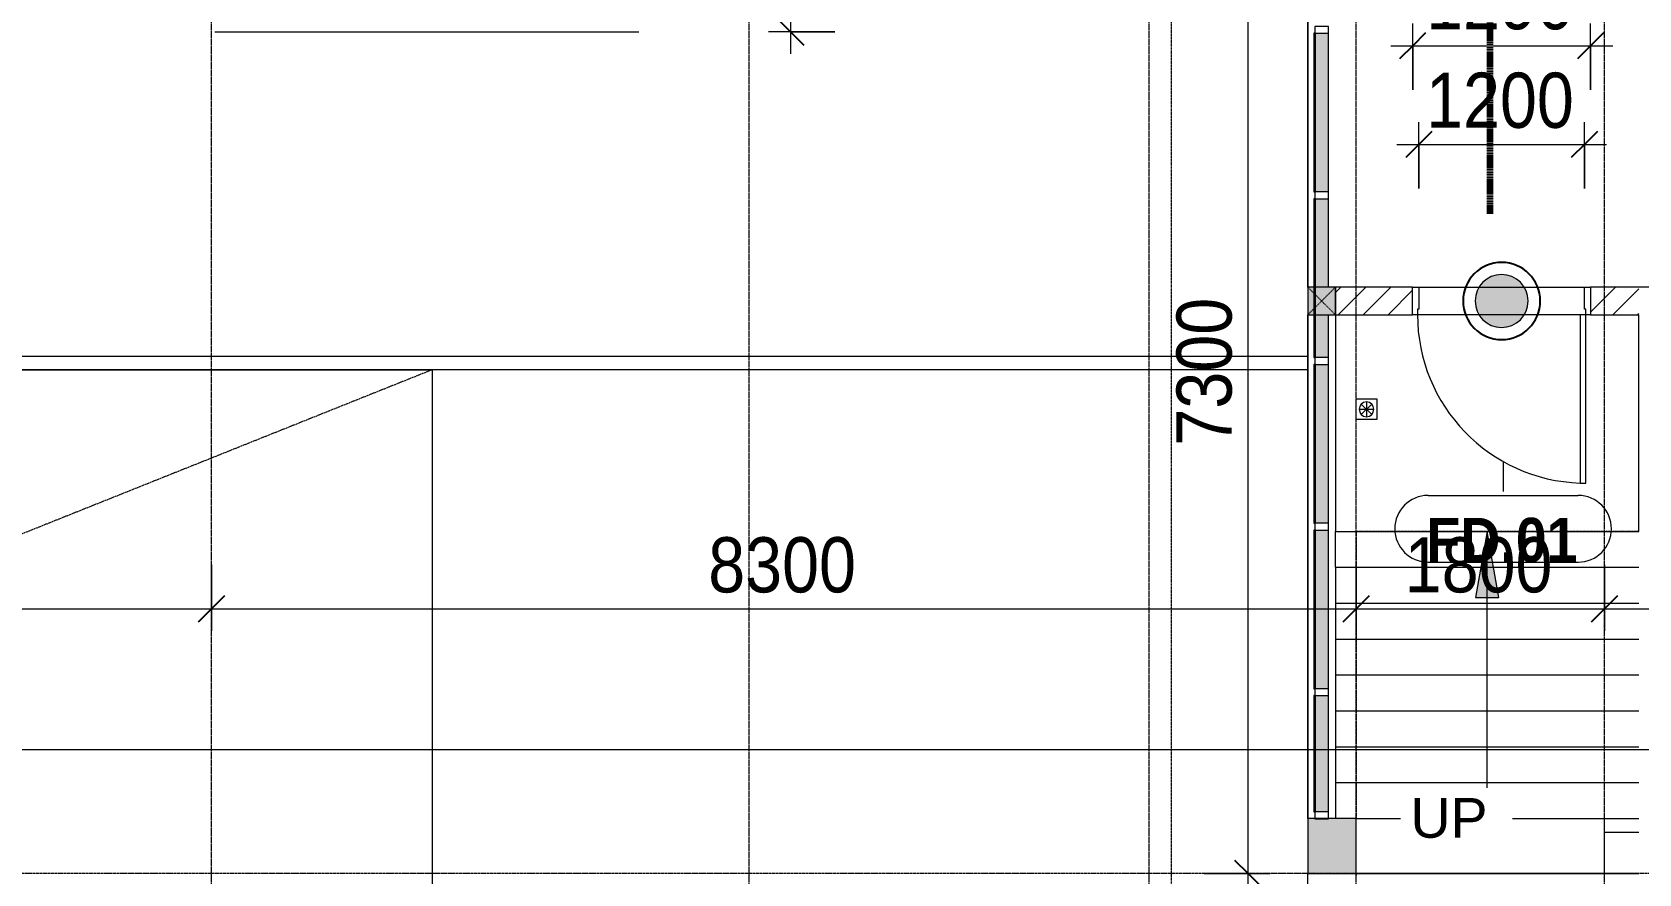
# Model space of a CAD drawing. Header units: millimetres. Extents: x 962 to 241049, y -15958 to 84407.
# Drawn here: x 170032 to 181682, y 17235 to 23335 of the extents above; entities that cross this region are included whole.
import ezdxf

# ---------------------------------------------------------------- set-up
doc = ezdxf.new("R2010")
doc.units = ezdxf.units.MM
for name, pattern in [('1 NÉT CALL OUT', [6, 3, -3]), ('Dash', [6, 3, -3]), ('Dash 1_8_', [6.35, 3.175, -3.175]), ('Dash Dot 3_16_', [7.9375, 4.7625, -1.5875, 0, -1.5875]), ('Grid Line', [22.225, 12.7, -3.175, 3.175, -3.175])]:
    doc.linetypes.add(name, pattern=pattern)
for name, color, linetype, lineweight in [('0-1', 7, 'Continuous', 5), ('A-ANNO-DIMS', 211, 'Continuous', 9), ('A-ANNO-DIMS-160', 211, 'Continuous', 9), ('A-ANNO-NOTE', 131, 'Continuous', 9), ('A-ANNO-NOTE-1', 131, 'Continuous', 25), ('A-AREA', 32, 'Dash 1_8_', 9), ('A-DETL-3', 90, '1 NÉT CALL OUT', 100), ('A-DETL-GENF-2', 1, 'Continuous', 9), ('A-DOOR-3', 1, 'Continuous', 9), ('A-DOOR-FRAM-1', 1, 'Continuous', 9), ('A-DOOR-IDEN', 31, 'Continuous', 9), ('A-FLOR', 192, 'Continuous', 9), ('A-GLAZ-CURT', 52, 'Continuous', 9), ('A-GLAZ-CWMG', 51, 'Continuous', 9), ('A-GLAZ-CWMG-1', 51, 'Continuous', 18), ('A-WALL', 113, 'Continuous', 9), ('A-WALL-3', 113, 'Continuous', 18), ('A-WALL-PATT-2', 111, 'Continuous', 9), ('C-PRKG', 70, 'Continuous', 9), ('C-PRKG-HDLN', 70, 'Dash', 9), ('G-ANNO-SYMB-1', 111, 'Dash Dot 3_16_', 18), ('G-IMPT', 8, 'Continuous', 9), ('L-SITE-WALL-1', 250, 'Continuous', 9), ('M-EQPM', 50, 'Continuous', 9), ('S-COLS', 52, 'Continuous', 9), ('S-COLS-1', 52, 'Continuous', 5), ('S-COLS-2', 7, 'Continuous', 18), ('S-COLS-6', 52, 'Continuous', 18), ('S-COLS-7', 52, 'Dash', 9), ('S-COLS-HDLN', 52, 'Dash', 9), ('S-GRID-1', 1, 'Grid Line', 9), ('S-STRS', 31, 'Continuous', 9), ('S-STRS-ANNO', 31, 'Continuous', 9), ('S-STRS-IDEN', 31, 'Continuous', 9)]:
    doc.layers.add(name, color=color, linetype=linetype, lineweight=lineweight)
doc.styles.add('Arial', font='arial_0.ttf', dxfattribs={"height": 288})
doc.styles.add('Arial_B_5', font='arialbd_0.ttf', dxfattribs={"width": 0.9, "height": 320})
doc.styles.add('UTM Avo', font='UTM Avo.ttf', dxfattribs={"width": 0.9, "height": 400})
doc.dimstyles.new('1_Dim_chi_tiet_2_5', dxfattribs={"dimscale": 304.8, "dimtxt": 399.720379, "dimasz": 0.629921, "dimexe": 0.524934, "dimexo": 0.0625, "dimgap": 0.052493, "dimtad": 1, "dimdec": 0, "dimrnd": 5, "dimzin": 0, "dimdsep": 46, "dimtxsty": 'UTM Avo', "dimblk1": 'OBLIQUE', "dimblk2": 'OBLIQUE', "dimsah": 1, "dimcen": 0.09, "dimdle": 0.524934, "dimazin": 0, "dimtfac": 1, "dimtdec": 4, "dimtix": 1, "dimtmove": 0, "dimatfit": 3, "dimfxl": 1.049869, "dimfxlon": 1, "dimtvp": 1, "dimtolj": 1, "dimtzin": 0, "dimarcsym": 2})
doc.dimstyles.new('1_Dim_chi_tiet_2_5_1', dxfattribs={"dimscale": 304.8, "dimtxt": 399.720379, "dimasz": 0.629921, "dimexe": 0.524934, "dimexo": 0.0625, "dimgap": 0.052493, "dimtad": 1, "dimdec": 0, "dimrnd": 5, "dimzin": 0, "dimdsep": 46, "dimtxsty": 'UTM Avo', "dimblk1": 'OBLIQUE', "dimblk2": 'OBLIQUE', "dimsah": 1, "dimcen": 0.09, "dimdle": 0.524934, "dimazin": 0, "dimtfac": 1, "dimtdec": 4, "dimtix": 1, "dimtmove": 0, "dimatfit": 3, "dimfxl": 1.049869, "dimfxlon": 1, "dimtvp": 1, "dimtolj": 1, "dimtzin": 0, "dimarcsym": 2})

# ---------------------------------------------------------------- blocks, each defined once
blk = doc.blocks.new('NCV_TKTC_KET CAU_rvt-1-TKCS_MB TẦNG 1')
at = {"layer": 'S-COLS-1'}
blk.add_hatch(color=256, dxfattribs=at).paths.add_polyline_path([(116453, 17237), (116453, 17637), (116103, 17637), (116103, 17237)])
at = {"layer": 'L-SITE-WALL-1'}
blk.add_line((118253, 17537), (118503, 17537), dxfattribs=at)
at = {"layer": 'S-COLS-2'}
for p, q in [((116453, 17637), (116103, 17637)), ((116103, 17637), (116103, 17237)), ((116453, 17237), (116453, 17637)), ((116103, 17237), (116453, 17237))]:
    blk.add_line(p, q, dxfattribs=at)
blk = doc.blocks.new('System Panel - Glazed-1286806-TKCS_MB TẦNG 1')
at = {"layer": 'A-GLAZ-CURT'}
for p, q in [((575, 6), (-575, 6)), ((-575, 6), (-575, -6)), ((575, -6), (575, 6)), ((-575, -6), (575, -6))]:
    blk.add_line(p, q, dxfattribs=at)
blk = doc.blocks.new('System Panel - Glazed-1453214-TKCS_MB TẦNG 1')
at = {"layer": 'A-GLAZ-CURT'}
for p, q in [((421, 6), (-421, 6)), ((-421, 6), (-421, -6)), ((421, -6), (421, 6)), ((-421, -6), (421, -6))]:
    blk.add_line(p, q, dxfattribs=at)
blk = doc.blocks.new('Rectangular Mullion - 50 x 100mm-1286802-TKCS_MB TẦNG 1')
at = {"layer": 'A-GLAZ-CWMG'}
blk.add_hatch(color=256, dxfattribs=at).paths.add_polyline_path([(116159, 22177), (116253, 22177), (116253, 23327), (116159, 23327)])
blk.add_line((116253, 22177), (116253, 23327), dxfattribs=at)
blk = doc.blocks.new('Rectangular Mullion - 50 x 100mm-V118-TKCS_MB TẦNG 1')
at = {"layer": 'A-GLAZ-CWMG'}
h = blk.add_hatch(color=256, dxfattribs=at)
h.paths.add_polyline_path([(116159, 20977), (116253, 20977), (116253, 21287), (116159, 21287)])
h.paths.add_polyline_path([(116253, 21487), (116253, 22127), (116159, 22127), (116159, 21487)])
for p, q in [((116253, 21487), (116253, 22127)), ((116253, 20977), (116253, 21287))]:
    blk.add_line(p, q, dxfattribs=at)
blk = doc.blocks.new('Rectangular Mullion - 50 x 100mm-1453210-TKCS_MB TẦNG 1')
at = {"layer": 'A-GLAZ-CWMG'}
blk.add_hatch(color=256, dxfattribs=at).paths.add_polyline_path([(116159, 17685), (116253, 17685), (116253, 18527), (116159, 18527)])
blk.add_line((116253, 17685), (116253, 18527), dxfattribs=at)
blk = doc.blocks.new('Rectangular Mullion - 50 x 100mm-1286808-TKCS_MB TẦNG 1')
at = {"layer": 'A-GLAZ-CWMG-1'}
for p, q in [((-50, 0), (0, 0)), ((-50, -100), (-50, 0)), ((0, 0), (0, -100)), ((0, -100), (-50, -100))]:
    blk.add_line(p, q, dxfattribs=at)
blk = doc.blocks.new('Rectangular Mullion - 50 x 100mm-1286804-TKCS_MB TẦNG 1')
at = {"layer": 'A-GLAZ-CWMG-1'}
for p, q in [((-25, 0), (25, 0)), ((-25, -100), (-25, 0)), ((25, 0), (25, -100)), ((25, -100), (-25, -100))]:
    blk.add_line(p, q, dxfattribs=at)
blk = doc.blocks.new('BAI XE PCCC - BAI XE PCCC-1477864-TKCS_MB TẦNG 1')
at = {"layer": 'C-PRKG'}
for p, q in [((0, -6000), (0, 0)), ((15000, -6000), (0, -6000))]:
    blk.add_line(p, q, dxfattribs=at)
at = {"layer": 'C-PRKG-HDLN'}
blk.add_line((0, -6000), (15000, 0), dxfattribs=at)
blk = doc.blocks.new('TKTC_XREF_251221_MB TANG 1 - TKTC_XREF_260130_MB TANG 1_dwg_FD-4202110-TKCS_MB TẦNG 1')
at = {"layer": 'G-IMPT'}
for p, q in [((53, 0), (-53, 0)), ((-38, 38), (38, -38)), ((38, 38), (-38, -38)), ((0, 53), (0, -53))]:
    blk.add_line(p, q, dxfattribs=at)
at = {"layer": 'G-IMPT', "flags": 128}
blk.add_lwpolyline([(-75, -75), (75, -75), (75, 75), (-75, 75)], close=True, dxfattribs=at)
at = {"layer": 'G-IMPT'}
blk.add_circle((0, 0), 53.3, dxfattribs=at)
blk = doc.blocks.new('TKTC_XREF_251221_MB TANG 1 - TKTC_XREF_260130_MB TANG 1_dwg-4202109-TKCS_MB TẦNG 1')
at = {"layer": 'G-IMPT'}
for p, q in [((-87049, -376810), (-87049, -379860)), ((-87049, -380060), (-87049, -383710)), ((-86699, -384108), (-84649, -384108))]:
    blk.add_line(p, q, dxfattribs=at)
at = {"extrusion": (0, 0, -1), "zscale": -1}
blk.add_blockref('TKTC_XREF_251221_MB TANG 1 - TKTC_XREF_260130_MB TANG 1_dwg_FD-4202110-TKCS_MB TẦNG 1', (86624, -380745), dxfattribs=at)
blk = doc.blocks.new('TKTC_XREF_251221_MB TANG 1 - TKTC_XREF_251221_MB TANG 1-2038492-TKCS_MB TẦNG 1')
blk.add_blockref('TKTC_XREF_251221_MB TANG 1 - TKTC_XREF_260130_MB TANG 1_dwg-4202109-TKCS_MB TẦNG 1', (169499, 384110))
blk = doc.blocks.new('FD_01 - FD_01-1200x2200mm-V3-TKCS_MB TẦNG 1')
at = {"layer": 'A-DETL-GENF-2'}
for p, q in [((610, -100), (570, -100)), ((570, -100), (570, -1320)), ((610, -1320), (610, -100)), ((570, -1320), (610, -1320))]:
    blk.add_line(p, q, dxfattribs=at)
blk.add_arc((610, -100), 1220, 180, 268.1211, dxfattribs=at)
at = {"layer": 'A-DOOR-FRAM-1'}
for p, q in [((-645, 100), (-600, 100)), ((-600, 100), (-600, -60)), ((600, 100), (645, 100)), ((600, -60), (600, 100)), ((-610, -100), (-645, -100)), ((-600, -60), (-610, -60)), ((-610, -60), (-610, -100)), ((610, -60), (600, -60)), ((610, -100), (610, -60)), ((645, -100), (610, -100))]:
    blk.add_line(p, q, dxfattribs=at)
blk = doc.blocks.new('G1_SOF - BO TRU - 200x200-3051103-TKCS_MB TẦNG 1')
at = {"layer": 'S-COLS-HDLN'}
for p, q in [((-100, -100), (100, 100)), ((100, -100), (-100, 100))]:
    blk.add_line(p, q, dxfattribs=at)
blk = doc.blocks.new('DIMBLOCK11-TKCS_MB TẦNG 1')
at = {"layer": 'A-ANNO-DIMS-160'}
for p, q in [((163132, 19476), (163132, 18996)), ((163132, 19156), (163132, 19476)), ((171332, 19476), (171332, 18996)), ((171332, 19156), (171332, 19476)), ((163132, 19156), (171332, 19156))]:
    blk.add_line(p, q, dxfattribs=at)
at = {"layer": 'A-ANNO-DIMS-160', "lineweight": 25}
for p, q in [((163132, 19156), (163228, 19252)), ((171332, 19156), (171428, 19252)), ((163132, 19156), (163036, 19060)), ((171332, 19156), (171236, 19060))]:
    blk.add_line(p, q, dxfattribs=at)
at = {"layer": 'A-ANNO-DIMS-160', "color": 0, "insert": (166684, 19675), "char_height": 400, "width": 1314.64, "attachment_point": 1, "line_spacing_factor": 1.110334, "style": 'UTM Avo'}
blk.add_mtext('8200', dxfattribs=at)
blk = doc.blocks.new('_Oblique')
at = {"color": 0, "linetype": 'ByBlock', "lineweight": -2}
blk.add_line((-0.5, -0.5), (0.5, 0.5), dxfattribs=at)
blk = doc.blocks.new('DIMBLOCK12-TKCS_MB TẦNG 1')
at = {"layer": 'A-ANNO-DIMS-160'}
for p, q in [((171332, 19476), (171332, 18996)), ((171332, 19156), (171332, 19476)), ((179632, 19476), (179632, 18996)), ((179632, 19156), (179632, 19476)), ((171332, 19156), (179632, 19156))]:
    blk.add_line(p, q, dxfattribs=at)
at = {"layer": 'A-ANNO-DIMS-160', "lineweight": 25}
for p, q in [((171332, 19156), (171428, 19252)), ((179632, 19156), (179728, 19252)), ((171332, 19156), (171236, 19060)), ((179632, 19156), (179536, 19060))]:
    blk.add_line(p, q, dxfattribs=at)
at = {"layer": 'A-ANNO-DIMS-160', "color": 0, "insert": (174934, 19675), "char_height": 400, "width": 1314.64, "attachment_point": 1, "line_spacing_factor": 1.110334, "style": 'UTM Avo'}
blk.add_mtext('8300', dxfattribs=at)
blk = doc.blocks.new('DIMBLOCK13-TKCS_MB TẦNG 1')
at = {"layer": 'A-ANNO-DIMS-160'}
for p, q in [((179632, 19476), (179632, 18996)), ((179632, 19156), (179632, 19476)), ((181432, 19476), (181432, 18996)), ((181432, 19156), (181432, 19476)), ((179632, 19156), (181432, 19156))]:
    blk.add_line(p, q, dxfattribs=at)
at = {"layer": 'A-ANNO-DIMS-160', "lineweight": 25}
for p, q in [((179632, 19156), (179728, 19252)), ((181432, 19156), (181528, 19252)), ((179632, 19156), (179536, 19060)), ((181432, 19156), (181336, 19060))]:
    blk.add_line(p, q, dxfattribs=at)
at = {"layer": 'A-ANNO-DIMS-160', "color": 0, "insert": (179984, 19675), "char_height": 400, "width": 1314.64, "attachment_point": 1, "line_spacing_factor": 1.110334, "style": 'UTM Avo'}
blk.add_mtext('1800', dxfattribs=at)
blk = doc.blocks.new('DIMBLOCK14-TKCS_MB TẦNG 1')
at = {"layer": 'A-ANNO-DIMS-160'}
for p, q in [((181432, 19476), (181432, 18996)), ((181432, 19156), (181432, 19476)), ((185232, 19476), (185232, 18996)), ((185232, 19156), (185232, 19476)), ((181432, 19156), (185232, 19156))]:
    blk.add_line(p, q, dxfattribs=at)
at = {"layer": 'A-ANNO-DIMS-160', "lineweight": 25}
for p, q in [((181432, 19156), (181528, 19252)), ((185232, 19156), (185328, 19252)), ((181432, 19156), (181336, 19060)), ((185232, 19156), (185136, 19060))]:
    blk.add_line(p, q, dxfattribs=at)
at = {"layer": 'A-ANNO-DIMS-160', "color": 0, "insert": (182784, 19675), "char_height": 400, "width": 1314.64, "attachment_point": 1, "line_spacing_factor": 1.110334, "style": 'UTM Avo'}
blk.add_mtext('3800', dxfattribs=at)
blk = doc.blocks.new('DIMBLOCK16-TKCS_MB TẦNG 1')
at = {"layer": 'A-ANNO-DIMS-160'}
for p, q in [((96832, 18456), (96832, 17976)), ((96832, 18136), (96832, 18456)), ((190432, 18456), (190432, 17976)), ((190432, 18136), (190432, 18456)), ((96672, 18136), (190592, 18136))]:
    blk.add_line(p, q, dxfattribs=at)
at = {"layer": 'A-ANNO-DIMS-160', "lineweight": 25}
for p, q in [((96832, 18136), (96928, 18232)), ((190432, 18136), (190528, 18232)), ((96832, 18136), (96736, 18040)), ((190432, 18136), (190336, 18040))]:
    blk.add_line(p, q, dxfattribs=at)
at = {"layer": 'A-ANNO-DIMS-160', "color": 0, "insert": (142947, 18655), "char_height": 400, "width": 1643.29, "attachment_point": 1, "line_spacing_factor": 1.110334, "style": 'UTM Avo'}
blk.add_mtext('93600', dxfattribs=at)
blk = doc.blocks.new('DIMBLOCK149-TKCS_MB TẦNG 1')
at = {"layer": 'A-ANNO-DIMS-160', "lineweight": 25}
for p, q in [((178849, 24537), (178753, 24633)), ((178849, 24537), (178945, 24441)), ((178849, 17237), (178753, 17333)), ((178849, 17237), (178945, 17141))]:
    blk.add_line(p, q, dxfattribs=at)
at = {"layer": 'A-ANNO-DIMS-160'}
for p, q in [((178849, 17077), (178849, 24697)), ((178529, 24537), (179009, 24537)), ((178849, 24537), (178529, 24537)), ((178529, 17237), (179009, 17237)), ((178849, 17237), (178529, 17237))]:
    blk.add_line(p, q, dxfattribs=at)
at = {"layer": 'A-ANNO-DIMS-160', "color": 0, "insert": (178329, 20339), "char_height": 400, "width": 1314.64, "attachment_point": 1, "rotation": 90, "line_spacing_factor": 1.110334, "style": 'UTM Avo'}
blk.add_mtext('7300', dxfattribs=at)
blk = doc.blocks.new('HDNDCT_GHI CHÚ CỬA CHỐNG CHÁY EI60 - HDNDCT_GHI CHÚ CỬA CHỐNG CHÁY EI60-1614697-TKCS_MB TẦNG 1')
at = {"layer": 'A-ANNO-NOTE'}
h = blk.add_hatch(color=256, dxfattribs=at)
edge = h.paths.add_edge_path()
edge.add_arc((0, 0), 1.2, 0, 180)
edge.add_arc((0, 0), 1.2, 180, 360)
for radius, start, end in [(1.75, 360, 180), (1.2, 360, 180), (1.2, 180, 360)]:
    blk.add_arc((0, 0), radius, start, end, dxfattribs=at)
at = {"layer": 'A-ANNO-NOTE-1'}
for start, end in [(360, 180), (180, 360)]:
    blk.add_arc((0, 0), 1.75, start, end, dxfattribs=at)
blk = doc.blocks.new('DIMBLOCK294-TKCS_MB TẦNG 1')
at = {"layer": 'A-ANNO-DIMS-160'}
for p, q in [((180087, 22202), (180087, 22682)), ((181287, 22202), (181287, 22682)), ((179927, 22522), (181447, 22522)), ((180087, 22522), (180087, 22202)), ((181287, 22522), (181287, 22202))]:
    blk.add_line(p, q, dxfattribs=at)
at = {"layer": 'A-ANNO-DIMS-160', "lineweight": 25}
for p, q in [((180087, 22522), (180183, 22618)), ((181287, 22522), (181383, 22618)), ((180087, 22522), (179991, 22426)), ((181287, 22522), (181191, 22426))]:
    blk.add_line(p, q, dxfattribs=at)
at = {"layer": 'A-ANNO-DIMS-160', "color": 0, "insert": (180139, 23042), "char_height": 400, "width": 1314.64, "attachment_point": 1, "line_spacing_factor": 1.110334, "style": 'UTM Avo'}
blk.add_mtext('1200', dxfattribs=at)
blk = doc.blocks.new('DIMBLOCK295-TKCS_MB TẦNG 1')
at = {"layer": 'A-ANNO-DIMS-160'}
for p, q in [((180042, 22917), (180042, 23397)), ((181332, 22917), (181332, 23397)), ((179882, 23237), (181492, 23237)), ((180042, 23237), (180042, 22917)), ((181332, 23237), (181332, 22917))]:
    blk.add_line(p, q, dxfattribs=at)
at = {"layer": 'A-ANNO-DIMS-160', "lineweight": 25}
for p, q in [((180042, 23237), (180138, 23333)), ((181332, 23237), (181428, 23333)), ((180042, 23237), (179946, 23141)), ((181332, 23237), (181236, 23141))]:
    blk.add_line(p, q, dxfattribs=at)
at = {"layer": 'A-ANNO-DIMS-160', "color": 0, "insert": (180139, 23756), "char_height": 400, "width": 1314.64, "attachment_point": 1, "line_spacing_factor": 1.110334, "style": 'UTM Avo'}
blk.add_mtext('1290', dxfattribs=at)
blk = doc.blocks.new('STN_Door Tag - STN_Door Tag-1788670-TKCS_MB TẦNG 1')
at = {"layer": 'A-DOOR-IDEN'}
for p, q in [((-3.37, 1.495), (3.431, 1.495)), ((-3.37, -1.524), (3.431, -1.524))]:
    blk.add_line(p, q, dxfattribs=at)
for centre, start, end in [((-3.37, -0.015), 90, 270), ((3.431, -0.015), 270, 90)]:
    blk.add_arc(centre, 1.509, start, end, dxfattribs=at)
blk = doc.blocks.new('DIMBLOCK344-TKCS_MB TẦNG 1')
at = {"layer": 'A-ANNO-DIMS-160', "lineweight": 25}
for p, q in [((175531, 24537), (175435, 24633)), ((175531, 24537), (175627, 24441)), ((175531, 23337), (175435, 23433)), ((175531, 23337), (175627, 23241))]:
    blk.add_line(p, q, dxfattribs=at)
at = {"layer": 'A-ANNO-DIMS-160'}
for p, q in [((175531, 24697), (175531, 23177)), ((175851, 24537), (175371, 24537)), ((175531, 24537), (175851, 24537)), ((175851, 23337), (175371, 23337)), ((175531, 23337), (175851, 23337))]:
    blk.add_line(p, q, dxfattribs=at)
at = {"layer": 'A-ANNO-DIMS-160', "color": 0, "insert": (175011, 23389), "char_height": 400, "width": 1314.64, "attachment_point": 1, "rotation": 90, "line_spacing_factor": 1.110334, "style": 'UTM Avo'}
blk.add_mtext('1200', dxfattribs=at)

msp = doc.modelspace()

# ---------------------------------------------------------------- hatches: boundary and pattern name
at = {"layer": 'A-WALL-PATT-2'}
h = msp.add_hatch(dxfattribs=at)
h.set_pattern_fill('FP_1', color=256, style=0, pattern_type=2)
h.set_pattern_definition([(45, (63179.03, 0), (-90.50967, 90.50967), [])])
h.paths.add_polyline_path([(181331.5, 21286.9), (181681.6, 21286.9), (181681.6, 21486.9), (181331.5, 21486.9)])
h.paths.add_polyline_path([(179481.6, 21286.9), (180041.5, 21286.9), (180041.5, 21486.9), (179481.6, 21486.9)])
at = {"layer": 'S-COLS-1'}
msp.add_hatch(color=256, dxfattribs=at).paths.add_polyline_path([(179481.6, 21286.9), (179481.6, 21486.9), (179281.6, 21486.9), (179281.6, 21286.9)])
at = {"layer": 'S-STRS-ANNO'}
for points in [[(180666.2, 19236.9), (180581.6, 19716.9), (180497, 19236.9)], [(180581.6, 17556.9), (180624.8, 17569.6), (180654.4, 17603.7), (180660.8, 17648.3), (180642.1, 17689.3), (180604.1, 17713.7), (180559.1, 17713.7), (180521.1, 17689.3), (180502.4, 17648.3), (180508.8, 17603.7), (180538.3, 17569.6)]]:
    msp.add_hatch(color=256, dxfattribs=at).paths.add_polyline_path(points)
h = msp.add_hatch(color=256, dxfattribs=at)
edge = h.paths.add_edge_path()
edge.add_arc((180581.6, 17636.9), 80, 0, 360)

# ---------------------------------------------------------------- linework, layer by layer
at = {"layer": 'A-AREA'}
for p, q in [((181681.5, 19716.9), (179631.6, 19716.9)), ((179631.6, 19716.9), (179631.6, 17636.9))]:
    msp.add_line(p, q, dxfattribs=at)
at = {"layer": 'A-DETL-3'}
msp.add_line((180601.6, 34537.4), (180601.6, 22016.9), dxfattribs=at)
at = {"layer": 'A-DOOR-IDEN'}
msp.add_line((180697.2, 20224.4), (180697.2, 20007.4), dxfattribs=at)
at = {"layer": 'A-FLOR'}
for p, q in [((179281.6, 21486.9), (179281.6, 24536.9)), ((174431.6, 23335.3), (171356.6, 23335.3)), ((179281.6, 20988.2), (179281.6, 21286.9)), ((179481.6, 21286.9), (179481.6, 19716.9)), ((181296.5, 21286.9), (180076.5, 21286.9)), ((181681.5, 19716.9), (181681.5, 21286.9)), ((179281.6, 17636.9), (179281.6, 20888.2)), ((179481.6, 19716.9), (181681.5, 19716.9)), ((181431.6, 17226.9), (181431.6, 17636.9)), ((179281.6, 13256.9), (179281.6, 17236.9)), ((181681.6, 17236.9), (179631.6, 17236.9)), ((179631.6, 17236.9), (179631.6, 17226.9))]:
    msp.add_line(p, q, dxfattribs=at)
at = {"layer": 'A-WALL'}
for p, q in [((179281.7, 21486.9), (179281.7, 24536.9)), ((179481.6, 21486.9), (179481.6, 21286.9)), ((180086.5, 21486.9), (181286.5, 21486.9)), ((179281.7, 17636.9), (179281.7, 21286.9)), ((146931.6, 20988.2), (179281.7, 20988.2)), ((179281.7, 20888.2), (146831.6, 20888.2)), ((179481.7, 19456.9), (179481.7, 17636.9))]:
    msp.add_line(p, q, dxfattribs=at)
at = {"layer": 'A-WALL-3'}
for p, q in [((180041.5, 21486.9), (179481.6, 21486.9)), ((180041.5, 21286.9), (180041.5, 21486.9)), ((182031.6, 21486.9), (181331.5, 21486.9)), ((181331.5, 21486.9), (181331.5, 21286.9)), ((179481.6, 21286.9), (180041.5, 21286.9)), ((181331.5, 21286.9), (181681.6, 21286.9))]:
    msp.add_line(p, q, dxfattribs=at)
at = {"layer": 'G-ANNO-SYMB-1'}
msp.add_line((178291.6, 84025.7), (178291.6, 9773.9), dxfattribs=at)
at = {"layer": 'S-COLS'}
msp.add_line((179481.6, 21286.9), (179481.6, 21486.9), dxfattribs=at)
at = {"layer": 'S-COLS-6'}
for p, q in [((179481.6, 21486.9), (179281.6, 21486.9)), ((179281.6, 21486.9), (179281.6, 21286.9)), ((179281.6, 21286.9), (179481.6, 21286.9))]:
    msp.add_line(p, q, dxfattribs=at)
at = {"layer": 'S-GRID-1'}
for p, q in [((171331.6, 15532), (171331.6, 78459.2)), ((175231.7, 15532), (175231.7, 78459.2)), ((178131.6, 15532), (178131.6, 78459.2)), ((179631.6, 15532), (179631.6, 78459.2)), ((181431.6, 15532), (181431.6, 78459.2)), ((192368.8, 17236.9), (96265.8, 17236.9))]:
    msp.add_line(p, q, dxfattribs=at)
at = {"layer": 'S-STRS'}
for p, q in [((179481.6, 19716.9), (181681.6, 19716.9)), ((179481.6, 19456.9), (179481.6, 19716.9)), ((179481.6, 19456.9), (181681.6, 19456.9)), ((179481.7, 19196.9), (181681.6, 19196.9)), ((179481.7, 18936.9), (181681.6, 18936.9)), ((179481.7, 18676.9), (181681.6, 18676.9)), ((179481.7, 18416.9), (181681.6, 18416.9)), ((179481.7, 18156.9), (181681.6, 18156.9)), ((179481.7, 17896.9), (181681.6, 17896.9)), ((179631.6, 17636.9), (181681.6, 17636.9))]:
    msp.add_line(p, q, dxfattribs=at)
at = {"layer": 'S-STRS-ANNO'}
for p, q in [((180581.6, 19716.9), (180497, 19236.9)), ((180581.6, 19456.9), (180581.6, 19716.9)), ((180666.2, 19236.9), (180581.6, 19716.9)), ((180581.6, 19196.9), (180581.6, 19456.9)), ((180497, 19236.9), (180666.2, 19236.9)), ((180581.6, 18936.9), (180581.6, 19196.9)), ((180581.6, 18676.9), (180581.6, 18936.9)), ((180581.6, 18416.9), (180581.6, 18676.9)), ((180581.6, 18156.9), (180581.6, 18416.9)), ((180581.6, 17896.9), (180581.6, 18156.9)), ((180581.6, 17636.9), (180581.6, 17896.9)), ((180559.1, 17713.7), (180521.1, 17689.3)), ((180604.1, 17713.7), (180559.1, 17713.7)), ((180642.1, 17689.3), (180604.1, 17713.7)), ((180521.1, 17689.3), (180502.4, 17648.3)), ((180502.4, 17648.3), (180508.8, 17603.7)), ((180508.8, 17603.7), (180538.3, 17569.6)), ((180624.8, 17569.6), (180654.4, 17603.7)), ((180660.8, 17648.3), (180642.1, 17689.3)), ((180654.4, 17603.7), (180660.8, 17648.3)), ((180538.3, 17569.6), (180581.6, 17556.9)), ((180581.6, 17556.9), (180624.8, 17569.6))]:
    msp.add_line(p, q, dxfattribs=at)
msp.add_circle((180581.6, 17636.9), 80, dxfattribs=at)

# ---------------------------------------------------------------- block references
at = {"layer": '0-1'}
msp.add_blockref('NCV_TKTC_KET CAU_rvt-1-TKCS_MB TẦNG 1', (63179, 0), dxfattribs=at)
at = {"layer": 'A-ANNO-NOTE', "xscale": 160, "yscale": 160, "zscale": 160}
msp.add_blockref('HDNDCT_GHI CHÚ CỬA CHỐNG CHÁY EI60 - HDNDCT_GHI CHÚ CỬA CHỐNG CHÁY EI60-1614697-TKCS_MB TẦNG 1', (180686.5, 21386.9), dxfattribs=at)
at = {"layer": 'A-DOOR-3'}
msp.add_blockref('FD_01 - FD_01-1200x2200mm-V3-TKCS_MB TẦNG 1', (180686.5, 21386.9), dxfattribs=at)
at = {"layer": 'A-DOOR-IDEN', "xscale": 159.9999999999999, "yscale": 159.9999999999999, "zscale": 159.9999999999999}
msp.add_blockref('STN_Door Tag - STN_Door Tag-1788670-TKCS_MB TẦNG 1', (180692.4, 19738.5), dxfattribs=at)
at = {"layer": 'A-GLAZ-CURT', "rotation": 269.9999999999998}
for name, p in [('System Panel - Glazed-1286806-TKCS_MB TẦNG 1', (179331.7, 22751.9)), ('System Panel - Glazed-1286806-TKCS_MB TẦNG 1', (179331.7, 21551.9)), ('System Panel - Glazed-1286806-TKCS_MB TẦNG 1', (179331.7, 20351.9)), ('System Panel - Glazed-1286806-TKCS_MB TẦNG 1', (179331.7, 19151.9)), ('System Panel - Glazed-1453214-TKCS_MB TẦNG 1', (179331.7, 18106))]:
    msp.add_blockref(name, p, dxfattribs=at)
at = {"layer": 'A-GLAZ-CWMG', "extrusion": (0, 0, -1), "rotation": 270.0000000000002}
for name, p in [('Rectangular Mullion - 50 x 100mm-1286804-TKCS_MB TẦNG 1', (-179331.7, 23351.9)), ('Rectangular Mullion - 50 x 100mm-1286804-TKCS_MB TẦNG 1', (-179331.7, 22151.9)), ('Rectangular Mullion - 50 x 100mm-1286804-TKCS_MB TẦNG 1', (-179331.7, 20951.9)), ('Rectangular Mullion - 50 x 100mm-1286804-TKCS_MB TẦNG 1', (-179331.7, 19751.9)), ('Rectangular Mullion - 50 x 100mm-1286804-TKCS_MB TẦNG 1', (-179331.7, 18551.9)), ('Rectangular Mullion - 50 x 100mm-1286808-TKCS_MB TẦNG 1', (-179331.7, 17635.2))]:
    msp.add_blockref(name, p, dxfattribs=at)
at = {"layer": 'A-GLAZ-CWMG'}
for name, p in [('Rectangular Mullion - 50 x 100mm-1286802-TKCS_MB TẦNG 1', (63179, 0)), ('Rectangular Mullion - 50 x 100mm-V118-TKCS_MB TẦNG 1', (63179, 0)), ('Rectangular Mullion - 50 x 100mm-1286802-TKCS_MB TẦNG 1', (63179, -2400)), ('Rectangular Mullion - 50 x 100mm-1286802-TKCS_MB TẦNG 1', (63179, -3600)), ('Rectangular Mullion - 50 x 100mm-1453210-TKCS_MB TẦNG 1', (63179, 0))]:
    msp.add_blockref(name, p, dxfattribs=at)
at = {"layer": 'C-PRKG', "rotation": 180}
msp.add_blockref('BAI XE PCCC - BAI XE PCCC-1477864-TKCS_MB TẦNG 1', (172931.6, 14888.2), dxfattribs=at)
at = {"layer": 'M-EQPM'}
msp.add_blockref('TKTC_XREF_251221_MB TANG 1 - TKTC_XREF_251221_MB TANG 1-2038492-TKCS_MB TẦNG 1', (96831.6, 17236.9), dxfattribs=at)
at = {"layer": 'S-COLS-7', "rotation": 180}
msp.add_blockref('G1_SOF - BO TRU - 200x200-3051103-TKCS_MB TẦNG 1', (179381.6, 21386.9), dxfattribs=at)

# ---------------------------------------------------------------- texts
at = {"layer": 'A-DOOR-IDEN', "insert": (180689.1, 19653.1), "char_height": 320, "width": 1124.64, "attachment_point": 5, "line_spacing_factor": 0.936439, "style": 'Arial_B_5'}
msp.add_mtext('\\pt7.2,14.4,21.6,28.8,36,43.2,50.4,57.6,64.8,72,79.2,86.4,93.6,100.8,108,115.2,122.4,129.6,136.8,144,151.2,158.4,165.6,172.8,180,187.2,194.4,201.6,208.8,216,223.2,230.4;FD.01', dxfattribs=at)

# ---------------------------------------------------------------- dimensions: what is measured, and where the dimension line sits
at = {"layer": 'A-ANNO-DIMS'}
for base, p1, p2, dimstyle, override, picture, middle in [((175530.8, 23336.9), (175850.8, 24536.9), (175850.8, 23336.9), '1_Dim_chi_tiet_2_5_1', {"dimpost": '<>', "dimfxl": 1200}, 'DIMBLOCK344-TKCS_MB TẦNG 1', (175307.8, 23936.9)), ((178848.6, 24536.9), (178528.6, 17236.9), (178528.6, 24536.9), '1_Dim_chi_tiet_2_5', {"dimpost": '<>', "dimfxl": 7300}, 'DIMBLOCK149-TKCS_MB TẦNG 1', (178625.6, 20886.9))]:
    dim = msp.add_linear_dim(base=base, p1=p1, p2=p2, angle=90, dimstyle=dimstyle, override=override, dxfattribs=at)
    dim.commit()
    dim.dimension.update_dxf_attribs({"geometry": picture, "text_midpoint": middle})
for base, p1, p2, dimstyle, override, picture, middle in [((181331.5, 23236.7), (180041.5, 22916.7), (181331.5, 22916.7), '1_Dim_chi_tiet_2_5_1', {"dimpost": '<>', "dimfxl": 1290}, 'DIMBLOCK295-TKCS_MB TẦNG 1', (180686.5, 23459.7)), ((181286.5, 22522.3), (180086.5, 22202.3), (181286.5, 22202.3), '1_Dim_chi_tiet_2_5_1', {"dimpost": '<>', "dimfxl": 1200}, 'DIMBLOCK294-TKCS_MB TẦNG 1', (180686.5, 22745.3)), ((171331.6, 19155.7), (163131.6, 19475.7), (171331.6, 19475.7), '1_Dim_chi_tiet_2_5', {"dimpost": '<>', "dimfxl": 8200}, 'DIMBLOCK11-TKCS_MB TẦNG 1', (167231.6, 19378.7)), ((179631.6, 19155.7), (171331.6, 19475.7), (179631.6, 19475.7), '1_Dim_chi_tiet_2_5', {"dimpost": '<>', "dimfxl": 8300}, 'DIMBLOCK12-TKCS_MB TẦNG 1', (175481.6, 19378.7)), ((181431.6, 19155.7), (179631.6, 19475.7), (181431.6, 19475.7), '1_Dim_chi_tiet_2_5', {"dimpost": '<>', "dimfxl": 1800}, 'DIMBLOCK13-TKCS_MB TẦNG 1', (180531.6, 19378.7)), ((185231.6, 19155.7), (181431.6, 19475.7), (185231.6, 19475.7), '1_Dim_chi_tiet_2_5', {"dimpost": '<>', "dimfxl": 3800}, 'DIMBLOCK14-TKCS_MB TẦNG 1', (183331.6, 19378.7)), ((190431.6, 18135.7), (96831.6, 18455.7), (190431.6, 18455.7), '1_Dim_chi_tiet_2_5', {"dimpost": '<>', "dimfxl": 93600}, 'DIMBLOCK16-TKCS_MB TẦNG 1', (143631.6, 18358.7))]:
    dim = msp.add_linear_dim(base=base, p1=p1, p2=p2, dimstyle=dimstyle, override=override, dxfattribs=at)
    dim.commit()
    dim.dimension.update_dxf_attribs({"geometry": picture, "text_midpoint": middle})

# ---------------------------------------------------------------- next in the draw order: texts
at = {"layer": 'S-STRS-IDEN', "insert": (180025.6, 17784.8), "char_height": 288, "width": 667.231, "attachment_point": 1, "line_spacing_factor": 0.941778, "style": 'Arial', "bg_fill": 3, "box_fill_scale": 1.25, "bg_fill_color": 256, "bg_fill_true_color": 13158600, "bg_fill_transparency": 0}
msp.add_mtext('UP', dxfattribs=at)

doc.saveas('drawing.dxf')
